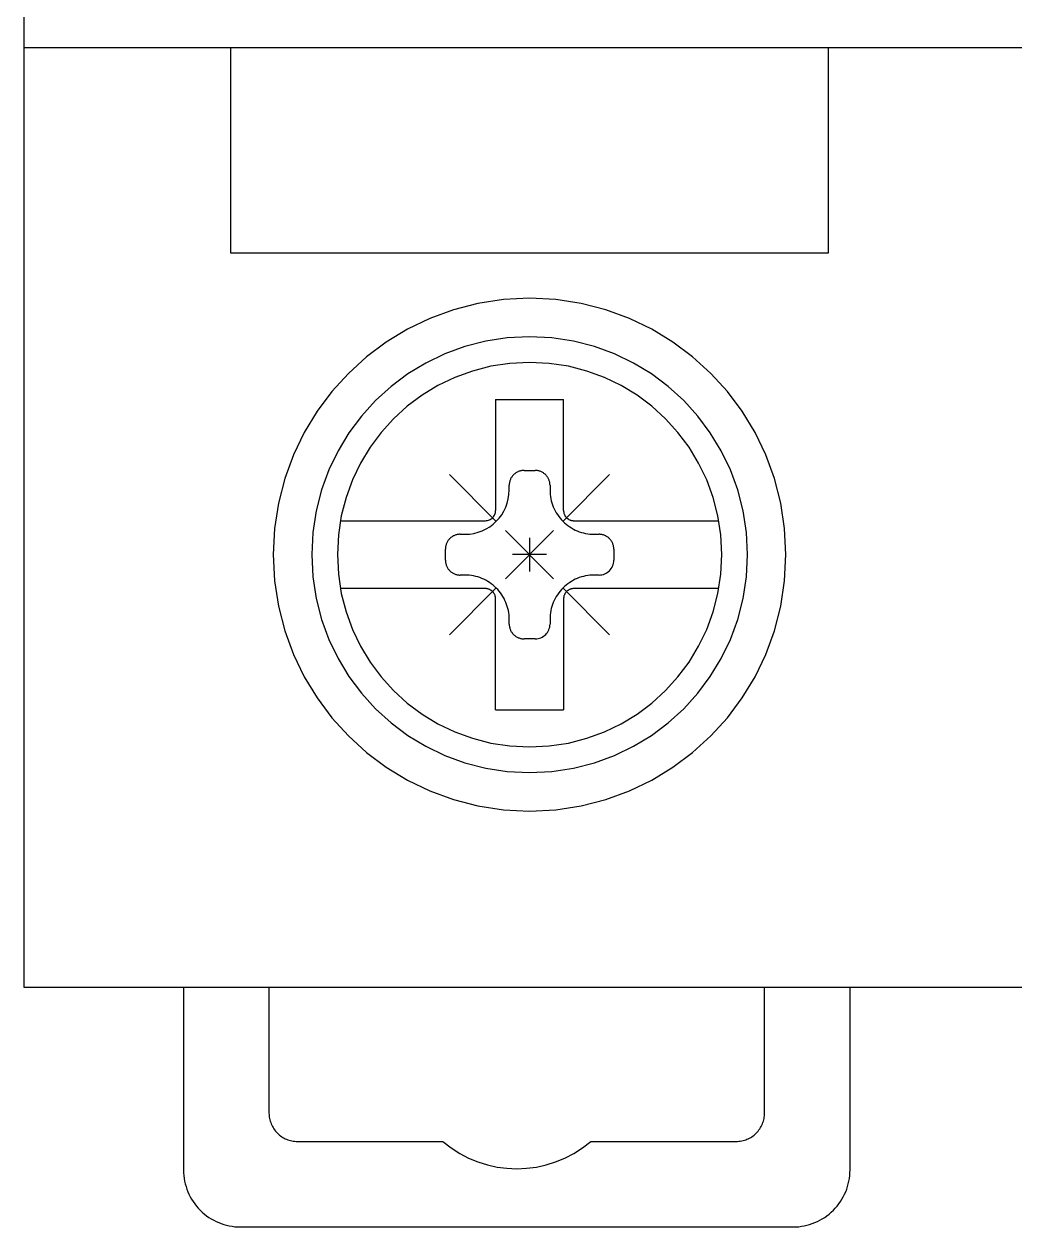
# Model space of a CAD drawing. Header units: millimetres. Extents: x 173893 to 258446, y -176540 to -123824.
# Drawn here: x 197196.01 to 197213.62, y -139324.39 to -139303.02 of the extents above; entities that cross this region are included whole.
import ezdxf

# ---------------------------------------------------------------- set-up
doc = ezdxf.new("R2010")
doc.units = ezdxf.units.MM
doc.header["$LTSCALE"] = 3

msp = doc.modelspace()

# ---------------------------------------------------------------- linework, layer by layer
for p, q in [((197196.009, -139320.141), (197196.009, -139240.659)), ((197196.009, -139303.435), (197213.981, -139303.435)), ((197199.68, -139303.435), (197199.68, -139307.08)), ((197210.311, -139307.08), (197210.311, -139303.435)), ((197199.68, -139307.08), (197210.311, -139307.08)), ((197204.077, -139307.982), (197203.64, -139308.094)), ((197204.529, -139307.913), (197204.077, -139307.982)), ((197204.995, -139307.89), (197204.529, -139307.913)), ((197205.461, -139307.913), (197204.995, -139307.89)), ((197204.995, -139307.89), (197204.995, -139307.89)), ((197205.914, -139307.982), (197205.461, -139307.913)), ((197206.35, -139308.094), (197205.914, -139307.982)), ((197203.64, -139308.094), (197203.222, -139308.248)), ((197206.769, -139308.248), (197206.35, -139308.094)), ((197202.823, -139308.439), (197202.448, -139308.668)), ((197203.222, -139308.248), (197202.823, -139308.439)), ((197207.167, -139308.439), (197206.769, -139308.248)), ((197207.543, -139308.668), (197207.167, -139308.439)), ((197204.215, -139308.652), (197203.844, -139308.747)), ((197204.599, -139308.593), (197204.215, -139308.652)), ((197204.995, -139308.573), (197204.599, -139308.593)), ((197205.391, -139308.593), (197204.995, -139308.573)), ((197204.995, -139308.573), (197204.995, -139308.573)), ((197205.776, -139308.652), (197205.391, -139308.593)), ((197206.147, -139308.747), (197205.776, -139308.652)), ((197202.448, -139308.668), (197202.097, -139308.93)), ((197203.844, -139308.747), (197203.488, -139308.877)), ((197206.503, -139308.877), (197206.147, -139308.747)), ((197207.893, -139308.93), (197207.543, -139308.668)), ((197202.097, -139308.93), (197201.774, -139309.224)), ((197203.149, -139309.04), (197202.83, -139309.234)), ((197203.488, -139308.877), (197203.149, -139309.04)), ((197204.646, -139309.046), (197204.307, -139309.098)), ((197204.995, -139309.029), (197204.646, -139309.046)), ((197205.345, -139309.046), (197204.995, -139309.029)), ((197204.995, -139309.029), (197204.995, -139309.029)), ((197205.684, -139309.098), (197205.345, -139309.046)), ((197206.841, -139309.04), (197206.503, -139308.877)), ((197207.161, -139309.234), (197206.841, -139309.04)), ((197208.217, -139309.224), (197207.893, -139308.93)), ((197201.774, -139309.224), (197201.479, -139309.548)), ((197202.83, -139309.234), (197202.532, -139309.457)), ((197203.665, -139309.297), (197203.366, -139309.441)), ((197203.979, -139309.182), (197203.665, -139309.297)), ((197204.307, -139309.098), (197203.979, -139309.182)), ((197206.011, -139309.182), (197205.684, -139309.098)), ((197206.325, -139309.297), (197206.011, -139309.182)), ((197206.624, -139309.441), (197206.325, -139309.297)), ((197207.459, -139309.457), (197207.161, -139309.234)), ((197208.511, -139309.548), (197208.217, -139309.224)), ((197202.532, -139309.457), (197202.257, -139309.707)), ((197203.366, -139309.441), (197203.085, -139309.612)), ((197206.906, -139309.612), (197206.624, -139309.441)), ((197207.734, -139309.707), (197207.459, -139309.457)), ((197201.479, -139309.548), (197201.217, -139309.898)), ((197202.257, -139309.707), (197202.007, -139309.982)), ((197203.085, -139309.612), (197202.822, -139309.809)), ((197204.392, -139309.688), (197204.392, -139311.66)), ((197204.392, -139309.688), (197205.599, -139309.688)), ((197205.599, -139311.66), (197205.599, -139309.688)), ((197207.169, -139309.809), (197206.906, -139309.612)), ((197207.984, -139309.982), (197207.734, -139309.707)), ((197208.773, -139309.898), (197208.511, -139309.548)), ((197201.217, -139309.898), (197200.989, -139310.274)), ((197202.822, -139309.809), (197202.579, -139310.03)), ((197207.412, -139310.03), (197207.169, -139309.809)), ((197209.002, -139310.274), (197208.773, -139309.898)), ((197202.007, -139309.982), (197201.784, -139310.28)), ((197202.579, -139310.03), (197202.358, -139310.272)), ((197207.632, -139310.272), (197207.412, -139310.03)), ((197208.207, -139310.28), (197207.984, -139309.982)), ((197200.989, -139310.274), (197200.797, -139310.672)), ((197201.784, -139310.28), (197201.59, -139310.6)), ((197202.358, -139310.272), (197202.162, -139310.535)), ((197207.829, -139310.535), (197207.632, -139310.272)), ((197208.401, -139310.6), (197208.207, -139310.28)), ((197209.194, -139310.672), (197209.002, -139310.274)), ((197202.162, -139310.535), (197201.991, -139310.817)), ((197208, -139310.817), (197207.829, -139310.535)), ((197200.797, -139310.672), (197200.644, -139311.091)), ((197201.59, -139310.6), (197201.427, -139310.938)), ((197208.564, -139310.938), (197208.401, -139310.6)), ((197209.347, -139311.091), (197209.194, -139310.672)), ((197201.427, -139310.938), (197201.297, -139311.294)), ((197201.991, -139310.817), (197201.847, -139311.116)), ((197204.74, -139311.001), (197204.73, -139311.009)), ((197204.75, -139310.993), (197204.74, -139311.001)), ((197204.761, -139310.986), (197204.75, -139310.993)), ((197204.772, -139310.98), (197204.761, -139310.986)), ((197204.784, -139310.974), (197204.772, -139310.98)), ((197204.795, -139310.969), (197204.784, -139310.974)), ((197204.807, -139310.964), (197204.795, -139310.969)), ((197204.82, -139310.961), (197204.807, -139310.964)), ((197204.832, -139310.957), (197204.82, -139310.961)), ((197204.844, -139310.954), (197204.832, -139310.957)), ((197204.857, -139310.952), (197204.844, -139310.954)), ((197204.87, -139310.951), (197204.857, -139310.952)), ((197204.883, -139310.95), (197204.87, -139310.951)), ((197204.896, -139310.949), (197204.883, -139310.95)), ((197204.896, -139310.949), (197204.896, -139310.949)), ((197204.896, -139310.949), (197205.095, -139310.949)), ((197205.108, -139310.95), (197205.095, -139310.949)), ((197205.121, -139310.951), (197205.108, -139310.95)), ((197205.134, -139310.952), (197205.121, -139310.951)), ((197205.146, -139310.954), (197205.134, -139310.952)), ((197205.159, -139310.957), (197205.146, -139310.954)), ((197205.171, -139310.961), (197205.159, -139310.957)), ((197205.183, -139310.964), (197205.171, -139310.961)), ((197205.195, -139310.969), (197205.183, -139310.964)), ((197205.207, -139310.974), (197205.195, -139310.969)), ((197205.219, -139310.98), (197205.207, -139310.974)), ((197205.23, -139310.986), (197205.219, -139310.98)), ((197205.241, -139310.993), (197205.23, -139310.986)), ((197205.251, -139311.001), (197205.241, -139310.993)), ((197205.261, -139311.009), (197205.251, -139311.001)), ((197208.144, -139311.116), (197208, -139310.817)), ((197208.694, -139311.294), (197208.564, -139310.938)), ((197200.644, -139311.091), (197200.532, -139311.528)), ((197201.847, -139311.116), (197201.732, -139311.43)), ((197203.573, -139311.023), (197204.392, -139311.842)), ((197204.634, -139311.199), (197204.633, -139311.212)), ((197204.633, -139311.296), (197204.633, -139311.212)), ((197204.635, -139311.186), (197204.634, -139311.199)), ((197204.636, -139311.173), (197204.635, -139311.186)), ((197204.638, -139311.16), (197204.636, -139311.173)), ((197204.641, -139311.148), (197204.638, -139311.16)), ((197204.645, -139311.135), (197204.641, -139311.148)), ((197204.649, -139311.123), (197204.645, -139311.135)), ((197204.653, -139311.111), (197204.649, -139311.123)), ((197204.658, -139311.099), (197204.653, -139311.111)), ((197204.664, -139311.088), (197204.658, -139311.099)), ((197204.67, -139311.077), (197204.664, -139311.088)), ((197204.677, -139311.066), (197204.67, -139311.077)), ((197204.685, -139311.055), (197204.677, -139311.066)), ((197204.693, -139311.045), (197204.685, -139311.055)), ((197204.701, -139311.036), (197204.693, -139311.045)), ((197204.71, -139311.026), (197204.701, -139311.036)), ((197204.72, -139311.017), (197204.71, -139311.026)), ((197204.71, -139311.026), (197204.71, -139311.026)), ((197204.73, -139311.009), (197204.72, -139311.017)), ((197205.271, -139311.017), (197205.261, -139311.009)), ((197205.281, -139311.026), (197205.271, -139311.017)), ((197205.29, -139311.036), (197205.281, -139311.026)), ((197205.281, -139311.026), (197205.281, -139311.026)), ((197205.298, -139311.045), (197205.29, -139311.036)), ((197205.306, -139311.055), (197205.298, -139311.045)), ((197205.313, -139311.066), (197205.306, -139311.055)), ((197205.32, -139311.077), (197205.313, -139311.066)), ((197205.326, -139311.088), (197205.32, -139311.077)), ((197205.332, -139311.099), (197205.326, -139311.088)), ((197205.337, -139311.111), (197205.332, -139311.099)), ((197205.342, -139311.123), (197205.337, -139311.111)), ((197205.346, -139311.135), (197205.342, -139311.123)), ((197205.349, -139311.148), (197205.346, -139311.135)), ((197205.352, -139311.16), (197205.349, -139311.148)), ((197205.354, -139311.173), (197205.352, -139311.16)), ((197205.356, -139311.186), (197205.354, -139311.173)), ((197205.357, -139311.199), (197205.356, -139311.186)), ((197205.358, -139311.212), (197205.357, -139311.199)), ((197205.358, -139311.212), (197205.358, -139311.296)), ((197205.358, -139311.212), (197205.358, -139311.212)), ((197205.599, -139311.842), (197206.418, -139311.023)), ((197208.259, -139311.43), (197208.144, -139311.116)), ((197209.459, -139311.528), (197209.347, -139311.091)), ((197201.297, -139311.294), (197201.201, -139311.665)), ((197201.732, -139311.43), (197201.648, -139311.757)), ((197204.617, -139311.455), (197204.629, -139311.377)), ((197204.629, -139311.377), (197204.633, -139311.296)), ((197205.358, -139311.296), (197205.358, -139311.296)), ((197205.358, -139311.296), (197205.358, -139311.335)), ((197205.358, -139311.335), (197205.361, -139311.374)), ((197205.361, -139311.374), (197205.366, -139311.413)), ((197205.366, -139311.413), (197205.373, -139311.451)), ((197208.343, -139311.757), (197208.259, -139311.43)), ((197208.79, -139311.665), (197208.694, -139311.294)), ((197200.532, -139311.528), (197200.463, -139311.98)), ((197204.538, -139311.672), (197204.571, -139311.603)), ((197204.571, -139311.603), (197204.598, -139311.53)), ((197204.598, -139311.53), (197204.617, -139311.455)), ((197205.373, -139311.451), (197205.381, -139311.488)), ((197205.381, -139311.488), (197205.391, -139311.525)), ((197205.391, -139311.525), (197205.403, -139311.562)), ((197205.403, -139311.562), (197205.417, -139311.598)), ((197205.417, -139311.598), (197205.433, -139311.633)), ((197205.433, -139311.633), (197205.45, -139311.667)), ((197209.528, -139311.98), (197209.459, -139311.528)), ((197201.201, -139311.665), (197201.143, -139312.05)), ((197201.648, -139311.757), (197201.596, -139312.096)), ((197201.632, -139311.842), (197204.21, -139311.842)), ((197204.21, -139311.842), (197204.228, -139311.841)), ((197204.21, -139311.842), (197204.21, -139311.842)), ((197204.228, -139311.841), (197204.246, -139311.839)), ((197204.246, -139311.839), (197204.264, -139311.834)), ((197204.264, -139311.834), (197204.281, -139311.828)), ((197204.281, -139311.828), (197204.296, -139311.82)), ((197204.296, -139311.82), (197204.312, -139311.811)), ((197204.312, -139311.811), (197204.326, -139311.801)), ((197204.326, -139311.801), (197204.339, -139311.789)), ((197204.339, -139311.789), (197204.35, -139311.776)), ((197204.347, -139311.904), (197204.403, -139311.853)), ((197204.35, -139311.776), (197204.361, -139311.762)), ((197204.361, -139311.762), (197204.37, -139311.747)), ((197204.37, -139311.747), (197204.378, -139311.731)), ((197204.378, -139311.731), (197204.384, -139311.714)), ((197204.384, -139311.714), (197204.388, -139311.697)), ((197204.388, -139311.697), (197204.391, -139311.679)), ((197204.391, -139311.679), (197204.392, -139311.66)), ((197204.403, -139311.853), (197204.454, -139311.797)), ((197204.454, -139311.797), (197204.499, -139311.737)), ((197204.499, -139311.737), (197204.538, -139311.672)), ((197205.45, -139311.667), (197205.469, -139311.7)), ((197205.469, -139311.7), (197205.49, -139311.733)), ((197205.49, -139311.733), (197205.512, -139311.765)), ((197205.512, -139311.765), (197205.536, -139311.795)), ((197205.536, -139311.795), (197205.561, -139311.825)), ((197205.561, -139311.825), (197205.588, -139311.853)), ((197205.588, -139311.853), (197205.588, -139311.853)), ((197205.588, -139311.853), (197205.616, -139311.88)), ((197205.599, -139311.66), (197205.599, -139311.66)), ((197205.599, -139311.66), (197205.599, -139311.669)), ((197205.599, -139311.669), (197205.6, -139311.678)), ((197205.6, -139311.678), (197205.601, -139311.687)), ((197205.601, -139311.687), (197205.602, -139311.696)), ((197205.602, -139311.696), (197205.604, -139311.704)), ((197205.604, -139311.704), (197205.606, -139311.713)), ((197205.606, -139311.713), (197205.609, -139311.721)), ((197205.609, -139311.721), (197205.613, -139311.73)), ((197205.613, -139311.73), (197205.616, -139311.738)), ((197205.616, -139311.738), (197205.62, -139311.746)), ((197205.62, -139311.746), (197205.624, -139311.753)), ((197205.624, -139311.753), (197205.629, -139311.761)), ((197205.629, -139311.761), (197205.634, -139311.768)), ((197205.634, -139311.768), (197205.64, -139311.775)), ((197205.64, -139311.775), (197205.646, -139311.782)), ((197205.646, -139311.782), (197205.652, -139311.789)), ((197205.652, -139311.789), (197205.652, -139311.789)), ((197205.652, -139311.789), (197205.659, -139311.795)), ((197205.659, -139311.795), (197205.665, -139311.801)), ((197205.665, -139311.801), (197205.672, -139311.806)), ((197205.672, -139311.806), (197205.68, -139311.812)), ((197205.68, -139311.812), (197205.687, -139311.816)), ((197205.687, -139311.816), (197205.695, -139311.821)), ((197205.695, -139311.821), (197205.703, -139311.825)), ((197205.703, -139311.825), (197205.711, -139311.828)), ((197205.711, -139311.828), (197205.719, -139311.832)), ((197205.719, -139311.832), (197205.728, -139311.834)), ((197205.728, -139311.834), (197205.736, -139311.837)), ((197205.736, -139311.837), (197205.745, -139311.839)), ((197205.745, -139311.839), (197205.754, -139311.84)), ((197205.754, -139311.84), (197205.763, -139311.841)), ((197205.763, -139311.841), (197205.772, -139311.842)), ((197205.772, -139311.842), (197205.781, -139311.842)), ((197205.781, -139311.842), (197208.359, -139311.842)), ((197208.395, -139312.096), (197208.343, -139311.757)), ((197208.848, -139312.05), (197208.79, -139311.665)), ((197200.463, -139311.98), (197200.439, -139312.446)), ((197201.143, -139312.05), (197201.123, -139312.446)), ((197203.926, -139312.08), (197204.005, -139312.068)), ((197204.005, -139312.068), (197204.08, -139312.048)), ((197204.08, -139312.048), (197204.153, -139312.022)), ((197204.153, -139312.022), (197204.221, -139311.989)), ((197204.221, -139311.989), (197204.286, -139311.949)), ((197204.286, -139311.949), (197204.347, -139311.904)), ((197204.569, -139312.873), (197205.422, -139312.019)), ((197204.569, -139312.019), (197205.422, -139312.873)), ((197205.616, -139311.88), (197205.646, -139311.905)), ((197205.646, -139311.905), (197205.676, -139311.929)), ((197205.676, -139311.929), (197205.708, -139311.951)), ((197205.708, -139311.951), (197205.74, -139311.972)), ((197205.74, -139311.972), (197205.774, -139311.991)), ((197205.774, -139311.991), (197205.808, -139312.008)), ((197205.808, -139312.008), (197205.843, -139312.024)), ((197205.843, -139312.024), (197205.879, -139312.038)), ((197205.879, -139312.038), (197205.916, -139312.05)), ((197205.916, -139312.05), (197205.953, -139312.06)), ((197205.953, -139312.06), (197205.99, -139312.068)), ((197205.99, -139312.068), (197206.028, -139312.075)), ((197206.028, -139312.075), (197206.067, -139312.08)), ((197208.868, -139312.446), (197208.848, -139312.05)), ((197209.552, -139312.446), (197209.528, -139311.98)), ((197201.596, -139312.096), (197201.578, -139312.446)), ((197203.507, -139312.282), (197203.504, -139312.295)), ((197203.51, -139312.27), (197203.507, -139312.282)), ((197203.514, -139312.258), (197203.51, -139312.27)), ((197203.519, -139312.246), (197203.514, -139312.258)), ((197203.524, -139312.234), (197203.519, -139312.246)), ((197203.53, -139312.222), (197203.524, -139312.234)), ((197203.536, -139312.211), (197203.53, -139312.222)), ((197203.543, -139312.2), (197203.536, -139312.211)), ((197203.55, -139312.19), (197203.543, -139312.2)), ((197203.558, -139312.18), (197203.55, -139312.19)), ((197203.567, -139312.17), (197203.558, -139312.18)), ((197203.576, -139312.161), (197203.567, -139312.17)), ((197203.585, -139312.152), (197203.576, -139312.161)), ((197203.576, -139312.161), (197203.576, -139312.161)), ((197203.595, -139312.143), (197203.585, -139312.152)), ((197203.605, -139312.135), (197203.595, -139312.143)), ((197203.616, -139312.128), (197203.605, -139312.135)), ((197203.626, -139312.121), (197203.616, -139312.128)), ((197203.638, -139312.114), (197203.626, -139312.121)), ((197203.649, -139312.109), (197203.638, -139312.114)), ((197203.661, -139312.104), (197203.649, -139312.109)), ((197203.673, -139312.099), (197203.661, -139312.104)), ((197203.685, -139312.095), (197203.673, -139312.099)), ((197203.697, -139312.091), (197203.685, -139312.095)), ((197203.71, -139312.089), (197203.697, -139312.091)), ((197203.722, -139312.086), (197203.71, -139312.089)), ((197203.735, -139312.085), (197203.722, -139312.086)), ((197203.748, -139312.084), (197203.735, -139312.085)), ((197203.761, -139312.084), (197203.748, -139312.084)), ((197203.761, -139312.084), (197203.846, -139312.084)), ((197203.761, -139312.084), (197203.761, -139312.084)), ((197203.846, -139312.084), (197203.926, -139312.08)), ((197203.846, -139312.084), (197203.846, -139312.084)), ((197204.996, -139312.144), (197204.995, -139312.748)), ((197206.067, -139312.08), (197206.106, -139312.083)), ((197206.106, -139312.083), (197206.145, -139312.084)), ((197206.145, -139312.084), (197206.23, -139312.084)), ((197206.242, -139312.084), (197206.23, -139312.084)), ((197206.255, -139312.085), (197206.242, -139312.084)), ((197206.268, -139312.086), (197206.255, -139312.085)), ((197206.281, -139312.089), (197206.268, -139312.086)), ((197206.293, -139312.091), (197206.281, -139312.089)), ((197206.306, -139312.095), (197206.293, -139312.091)), ((197206.318, -139312.099), (197206.306, -139312.095)), ((197206.33, -139312.104), (197206.318, -139312.099)), ((197206.342, -139312.109), (197206.33, -139312.104)), ((197206.353, -139312.114), (197206.342, -139312.109)), ((197206.364, -139312.121), (197206.353, -139312.114)), ((197206.375, -139312.128), (197206.364, -139312.121)), ((197206.386, -139312.135), (197206.375, -139312.128)), ((197206.396, -139312.143), (197206.386, -139312.135)), ((197206.406, -139312.152), (197206.396, -139312.143)), ((197206.415, -139312.161), (197206.406, -139312.152)), ((197206.424, -139312.17), (197206.415, -139312.161)), ((197206.415, -139312.161), (197206.415, -139312.161)), ((197206.432, -139312.18), (197206.424, -139312.17)), ((197206.44, -139312.19), (197206.432, -139312.18)), ((197206.448, -139312.2), (197206.44, -139312.19)), ((197206.455, -139312.211), (197206.448, -139312.2)), ((197206.461, -139312.222), (197206.455, -139312.211)), ((197206.467, -139312.234), (197206.461, -139312.222)), ((197206.472, -139312.246), (197206.467, -139312.234)), ((197206.477, -139312.258), (197206.472, -139312.246)), ((197206.481, -139312.27), (197206.477, -139312.258)), ((197206.484, -139312.282), (197206.481, -139312.27)), ((197206.487, -139312.295), (197206.484, -139312.282)), ((197208.413, -139312.446), (197208.395, -139312.096)), ((197200.439, -139312.446), (197200.439, -139312.446)), ((197200.439, -139312.446), (197200.463, -139312.912)), ((197201.123, -139312.446), (197201.123, -139312.446)), ((197201.123, -139312.446), (197201.143, -139312.842)), ((197201.578, -139312.446), (197201.578, -139312.446)), ((197201.578, -139312.446), (197201.596, -139312.795)), ((197203.5, -139312.32), (197203.499, -139312.333)), ((197203.499, -139312.333), (197203.499, -139312.346)), ((197203.499, -139312.546), (197203.499, -139312.346)), ((197203.502, -139312.307), (197203.5, -139312.32)), ((197203.504, -139312.295), (197203.502, -139312.307)), ((197205.297, -139312.446), (197204.694, -139312.446)), ((197206.489, -139312.307), (197206.487, -139312.295)), ((197206.491, -139312.32), (197206.489, -139312.307)), ((197206.492, -139312.333), (197206.491, -139312.32)), ((197206.492, -139312.346), (197206.492, -139312.333)), ((197206.492, -139312.346), (197206.492, -139312.346)), ((197206.492, -139312.346), (197206.492, -139312.546)), ((197208.395, -139312.795), (197208.413, -139312.446)), ((197208.413, -139312.446), (197208.413, -139312.446)), ((197208.848, -139312.842), (197208.868, -139312.446)), ((197208.868, -139312.446), (197208.868, -139312.446)), ((197209.528, -139312.912), (197209.552, -139312.446)), ((197209.552, -139312.446), (197209.552, -139312.446)), ((197203.499, -139312.546), (197203.499, -139312.546)), ((197203.499, -139312.546), (197203.499, -139312.559)), ((197203.499, -139312.559), (197203.5, -139312.572)), ((197203.5, -139312.572), (197203.502, -139312.584)), ((197203.502, -139312.584), (197203.504, -139312.597)), ((197203.504, -139312.597), (197203.507, -139312.609)), ((197203.507, -139312.609), (197203.51, -139312.622)), ((197203.51, -139312.622), (197203.514, -139312.634)), ((197203.514, -139312.634), (197203.519, -139312.646)), ((197203.519, -139312.646), (197203.524, -139312.658)), ((197203.524, -139312.658), (197203.53, -139312.669)), ((197203.53, -139312.669), (197203.536, -139312.68)), ((197203.536, -139312.68), (197203.543, -139312.691)), ((197203.543, -139312.691), (197203.55, -139312.702)), ((197203.55, -139312.702), (197203.558, -139312.712)), ((197203.558, -139312.712), (197203.567, -139312.722)), ((197206.415, -139312.731), (197206.432, -139312.712)), ((197206.432, -139312.712), (197206.447, -139312.692)), ((197206.447, -139312.692), (197206.46, -139312.671)), ((197206.46, -139312.671), (197206.471, -139312.648)), ((197206.471, -139312.648), (197206.48, -139312.624)), ((197206.48, -139312.624), (197206.487, -139312.598)), ((197206.487, -139312.598), (197206.491, -139312.572)), ((197206.491, -139312.572), (197206.492, -139312.546)), ((197200.463, -139312.912), (197200.532, -139313.364)), ((197201.143, -139312.842), (197201.201, -139313.226)), ((197201.596, -139312.795), (197201.648, -139313.135)), ((197203.567, -139312.722), (197203.576, -139312.731)), ((197203.576, -139312.731), (197203.576, -139312.731)), ((197203.576, -139312.731), (197203.585, -139312.74)), ((197203.585, -139312.74), (197203.595, -139312.749)), ((197203.595, -139312.749), (197203.605, -139312.756)), ((197203.605, -139312.756), (197203.616, -139312.764)), ((197203.616, -139312.764), (197203.626, -139312.771)), ((197203.626, -139312.771), (197203.638, -139312.777)), ((197203.638, -139312.777), (197203.649, -139312.783)), ((197203.649, -139312.783), (197203.661, -139312.788)), ((197203.661, -139312.788), (197203.673, -139312.793)), ((197203.673, -139312.793), (197203.685, -139312.797)), ((197203.685, -139312.797), (197203.697, -139312.8)), ((197203.697, -139312.8), (197203.71, -139312.803)), ((197203.71, -139312.803), (197203.722, -139312.805)), ((197203.722, -139312.805), (197203.735, -139312.807)), ((197203.735, -139312.807), (197203.748, -139312.808)), ((197203.748, -139312.808), (197203.761, -139312.808)), ((197203.846, -139312.808), (197203.761, -139312.808)), ((197203.885, -139312.809), (197203.846, -139312.808)), ((197203.924, -139312.812), (197203.885, -139312.809)), ((197203.962, -139312.817), (197203.924, -139312.812)), ((197204, -139312.823), (197203.962, -139312.817)), ((197204.038, -139312.832), (197204, -139312.823)), ((197204.075, -139312.842), (197204.038, -139312.832)), ((197204.111, -139312.854), (197204.075, -139312.842)), ((197204.147, -139312.868), (197204.111, -139312.854)), ((197204.182, -139312.883), (197204.147, -139312.868)), ((197204.217, -139312.901), (197204.182, -139312.883)), ((197204.25, -139312.92), (197204.217, -139312.901)), ((197204.283, -139312.94), (197204.25, -139312.92)), ((197205.74, -139312.92), (197205.708, -139312.94)), ((197205.774, -139312.901), (197205.74, -139312.92)), ((197205.808, -139312.883), (197205.774, -139312.901)), ((197205.843, -139312.868), (197205.808, -139312.883)), ((197205.879, -139312.854), (197205.843, -139312.868)), ((197205.916, -139312.842), (197205.879, -139312.854)), ((197205.953, -139312.832), (197205.916, -139312.842)), ((197205.99, -139312.823), (197205.953, -139312.832)), ((197206.028, -139312.817), (197205.99, -139312.823)), ((197206.067, -139312.812), (197206.028, -139312.817)), ((197206.106, -139312.809), (197206.067, -139312.812)), ((197206.145, -139312.808), (197206.106, -139312.809)), ((197206.23, -139312.808), (197206.145, -139312.808)), ((197206.145, -139312.808), (197206.145, -139312.808)), ((197206.23, -139312.808), (197206.256, -139312.807)), ((197206.23, -139312.808), (197206.23, -139312.808)), ((197206.256, -139312.807), (197206.282, -139312.803)), ((197206.282, -139312.803), (197206.307, -139312.796)), ((197206.307, -139312.796), (197206.332, -139312.787)), ((197206.332, -139312.787), (197206.354, -139312.776)), ((197206.354, -139312.776), (197206.376, -139312.763)), ((197206.376, -139312.763), (197206.396, -139312.748)), ((197206.396, -139312.748), (197206.415, -139312.731)), ((197208.343, -139313.135), (197208.395, -139312.795)), ((197208.79, -139313.226), (197208.848, -139312.842)), ((197209.459, -139313.364), (197209.528, -139312.912)), ((197204.21, -139313.05), (197201.632, -139313.05)), ((197201.648, -139313.135), (197201.732, -139313.462)), ((197203.573, -139313.869), (197204.392, -139313.05)), ((197204.219, -139313.05), (197204.21, -139313.05)), ((197204.228, -139313.05), (197204.219, -139313.05)), ((197204.236, -139313.051), (197204.228, -139313.05)), ((197204.245, -139313.053), (197204.236, -139313.051)), ((197204.254, -139313.055), (197204.245, -139313.053)), ((197204.263, -139313.057), (197204.254, -139313.055)), ((197204.271, -139313.06), (197204.263, -139313.057)), ((197204.28, -139313.063), (197204.271, -139313.06)), ((197204.287, -139313.067), (197204.28, -139313.063)), ((197204.314, -139312.962), (197204.283, -139312.94)), ((197204.295, -139313.071), (197204.287, -139313.067)), ((197204.303, -139313.075), (197204.295, -139313.071)), ((197204.311, -139313.08), (197204.303, -139313.075)), ((197204.318, -139313.085), (197204.311, -139313.08)), ((197204.345, -139312.986), (197204.314, -139312.962)), ((197204.325, -139313.091), (197204.318, -139313.085)), ((197204.332, -139313.097), (197204.325, -139313.091)), ((197204.339, -139313.103), (197204.332, -139313.097)), ((197204.345, -139313.109), (197204.339, -139313.103)), ((197204.339, -139313.103), (197204.339, -139313.103)), ((197204.374, -139313.012), (197204.345, -139312.986)), ((197204.351, -139313.116), (197204.345, -139313.109)), ((197204.356, -139313.123), (197204.351, -139313.116)), ((197204.361, -139313.131), (197204.356, -139313.123)), ((197204.366, -139313.138), (197204.361, -139313.131)), ((197204.371, -139313.146), (197204.366, -139313.138)), ((197204.403, -139313.039), (197204.374, -139313.012)), ((197204.43, -139313.067), (197204.403, -139313.039)), ((197204.403, -139313.039), (197204.403, -139313.039)), ((197204.455, -139313.096), (197204.43, -139313.067)), ((197204.479, -139313.127), (197204.455, -139313.096)), ((197204.501, -139313.159), (197204.479, -139313.127)), ((197205.512, -139313.127), (197205.49, -139313.159)), ((197205.536, -139313.096), (197205.512, -139313.127)), ((197205.561, -139313.067), (197205.536, -139313.096)), ((197205.588, -139313.039), (197205.561, -139313.067)), ((197205.616, -139313.012), (197205.588, -139313.039)), ((197205.588, -139313.039), (197205.588, -139313.039)), ((197205.599, -139313.05), (197206.418, -139313.869)), ((197205.646, -139312.986), (197205.616, -139313.012)), ((197205.624, -139313.138), (197205.62, -139313.146)), ((197205.629, -139313.131), (197205.624, -139313.138)), ((197205.634, -139313.123), (197205.629, -139313.131)), ((197205.64, -139313.116), (197205.634, -139313.123)), ((197205.646, -139313.109), (197205.64, -139313.116)), ((197205.676, -139312.962), (197205.646, -139312.986)), ((197205.652, -139313.103), (197205.646, -139313.109)), ((197205.659, -139313.097), (197205.652, -139313.103)), ((197205.652, -139313.103), (197205.652, -139313.103)), ((197205.665, -139313.091), (197205.659, -139313.097)), ((197205.672, -139313.085), (197205.665, -139313.091)), ((197205.68, -139313.08), (197205.672, -139313.085)), ((197205.708, -139312.94), (197205.676, -139312.962)), ((197205.687, -139313.075), (197205.68, -139313.08)), ((197205.695, -139313.071), (197205.687, -139313.075)), ((197205.703, -139313.067), (197205.695, -139313.071)), ((197205.711, -139313.063), (197205.703, -139313.067)), ((197205.719, -139313.06), (197205.711, -139313.063)), ((197205.728, -139313.057), (197205.719, -139313.06)), ((197205.736, -139313.055), (197205.728, -139313.057)), ((197205.745, -139313.053), (197205.736, -139313.055)), ((197205.754, -139313.051), (197205.745, -139313.053)), ((197205.763, -139313.05), (197205.754, -139313.051)), ((197205.772, -139313.05), (197205.763, -139313.05)), ((197205.781, -139313.05), (197205.772, -139313.05)), ((197205.781, -139313.05), (197205.781, -139313.05)), ((197208.359, -139313.05), (197205.781, -139313.05)), ((197208.259, -139313.462), (197208.343, -139313.135)), ((197201.201, -139313.226), (197201.297, -139313.597)), ((197204.375, -139313.154), (197204.371, -139313.146)), ((197204.378, -139313.162), (197204.375, -139313.154)), ((197204.381, -139313.17), (197204.378, -139313.162)), ((197204.384, -139313.179), (197204.381, -139313.17)), ((197204.386, -139313.187), (197204.384, -139313.179)), ((197204.389, -139313.196), (197204.386, -139313.187)), ((197204.39, -139313.205), (197204.389, -139313.196)), ((197204.391, -139313.214), (197204.39, -139313.205)), ((197204.392, -139313.223), (197204.391, -139313.214)), ((197204.392, -139313.232), (197204.392, -139313.223)), ((197204.392, -139313.232), (197204.392, -139313.232)), ((197204.392, -139315.204), (197204.392, -139313.232)), ((197204.522, -139313.191), (197204.501, -139313.159)), ((197204.541, -139313.225), (197204.522, -139313.191)), ((197204.558, -139313.259), (197204.541, -139313.225)), ((197204.573, -139313.294), (197204.558, -139313.259)), ((197204.587, -139313.33), (197204.573, -139313.294)), ((197204.599, -139313.366), (197204.587, -139313.33)), ((197205.403, -139313.33), (197205.391, -139313.366)), ((197205.417, -139313.294), (197205.403, -139313.33)), ((197205.433, -139313.259), (197205.417, -139313.294)), ((197205.45, -139313.225), (197205.433, -139313.259)), ((197205.469, -139313.191), (197205.45, -139313.225)), ((197205.49, -139313.159), (197205.469, -139313.191)), ((197205.6, -139313.214), (197205.599, -139313.223)), ((197205.599, -139313.223), (197205.599, -139313.232)), ((197205.599, -139313.232), (197205.599, -139315.204)), ((197205.601, -139313.205), (197205.6, -139313.214)), ((197205.602, -139313.196), (197205.601, -139313.205)), ((197205.604, -139313.187), (197205.602, -139313.196)), ((197205.606, -139313.179), (197205.604, -139313.187)), ((197205.609, -139313.17), (197205.606, -139313.179)), ((197205.613, -139313.162), (197205.609, -139313.17)), ((197205.616, -139313.154), (197205.613, -139313.162)), ((197205.62, -139313.146), (197205.616, -139313.154)), ((197208.694, -139313.597), (197208.79, -139313.226)), ((197200.532, -139313.364), (197200.644, -139313.801)), ((197201.732, -139313.462), (197201.847, -139313.776)), ((197204.609, -139313.403), (197204.599, -139313.366)), ((197204.618, -139313.441), (197204.609, -139313.403)), ((197204.625, -139313.479), (197204.618, -139313.441)), ((197204.63, -139313.517), (197204.625, -139313.479)), ((197204.632, -139313.556), (197204.63, -139313.517)), ((197204.633, -139313.595), (197204.632, -139313.556)), ((197205.361, -139313.517), (197205.358, -139313.556)), ((197205.358, -139313.556), (197205.358, -139313.595)), ((197205.366, -139313.479), (197205.361, -139313.517)), ((197205.373, -139313.441), (197205.366, -139313.479)), ((197205.381, -139313.403), (197205.373, -139313.441)), ((197205.391, -139313.366), (197205.381, -139313.403)), ((197208.144, -139313.776), (197208.259, -139313.462)), ((197209.347, -139313.801), (197209.459, -139313.364)), ((197201.297, -139313.597), (197201.427, -139313.953)), ((197201.847, -139313.776), (197201.991, -139314.075)), ((197204.633, -139313.68), (197204.633, -139313.595)), ((197204.633, -139313.595), (197204.633, -139313.595)), ((197204.633, -139313.68), (197204.633, -139313.68)), ((197204.633, -139313.68), (197204.634, -139313.693)), ((197204.634, -139313.693), (197204.635, -139313.706)), ((197204.635, -139313.706), (197204.636, -139313.719)), ((197204.636, -139313.719), (197204.638, -139313.731)), ((197204.638, -139313.731), (197204.641, -139313.744)), ((197204.641, -139313.744), (197204.645, -139313.756)), ((197204.645, -139313.756), (197204.649, -139313.768)), ((197204.649, -139313.768), (197204.653, -139313.78)), ((197204.653, -139313.78), (197204.658, -139313.792)), ((197205.326, -139313.805), (197205.337, -139313.782)), ((197205.337, -139313.782), (197205.346, -139313.758)), ((197205.346, -139313.758), (197205.352, -139313.733)), ((197205.352, -139313.733), (197205.356, -139313.707)), ((197205.356, -139313.707), (197205.358, -139313.68)), ((197205.358, -139313.595), (197205.358, -139313.68)), ((197208, -139314.075), (197208.144, -139313.776)), ((197208.564, -139313.953), (197208.694, -139313.597)), ((197200.644, -139313.801), (197200.797, -139314.219)), ((197201.427, -139313.953), (197201.59, -139314.292)), ((197204.658, -139313.792), (197204.664, -139313.803)), ((197204.664, -139313.803), (197204.67, -139313.815)), ((197204.67, -139313.815), (197204.677, -139313.826)), ((197204.677, -139313.826), (197204.685, -139313.836)), ((197204.685, -139313.836), (197204.693, -139313.846)), ((197204.693, -139313.846), (197204.701, -139313.856)), ((197204.701, -139313.856), (197204.71, -139313.866)), ((197204.71, -139313.866), (197204.71, -139313.866)), ((197204.71, -139313.866), (197204.72, -139313.874)), ((197204.72, -139313.874), (197204.73, -139313.883)), ((197204.73, -139313.883), (197204.74, -139313.891)), ((197204.74, -139313.891), (197204.75, -139313.898)), ((197204.75, -139313.898), (197204.761, -139313.905)), ((197204.761, -139313.905), (197204.772, -139313.911)), ((197204.772, -139313.911), (197204.784, -139313.917)), ((197204.784, -139313.917), (197204.795, -139313.922)), ((197204.795, -139313.922), (197204.807, -139313.927)), ((197204.807, -139313.927), (197204.82, -139313.931)), ((197204.82, -139313.931), (197204.832, -139313.934)), ((197204.832, -139313.934), (197204.844, -139313.937)), ((197204.844, -139313.937), (197204.857, -139313.939)), ((197204.857, -139313.939), (197204.87, -139313.941)), ((197204.87, -139313.941), (197204.883, -139313.942)), ((197204.883, -139313.942), (197204.896, -139313.942)), ((197205.095, -139313.942), (197204.896, -139313.942)), ((197205.095, -139313.942), (197205.122, -139313.941)), ((197205.095, -139313.942), (197205.095, -139313.942)), ((197205.122, -139313.941), (197205.148, -139313.937)), ((197205.148, -139313.937), (197205.173, -139313.93)), ((197205.173, -139313.93), (197205.197, -139313.922)), ((197205.197, -139313.922), (197205.22, -139313.911)), ((197205.22, -139313.911), (197205.242, -139313.897)), ((197205.242, -139313.897), (197205.262, -139313.882)), ((197205.262, -139313.882), (197205.281, -139313.866)), ((197205.281, -139313.866), (197205.297, -139313.847)), ((197205.297, -139313.847), (197205.313, -139313.827)), ((197205.313, -139313.827), (197205.326, -139313.805)), ((197208.401, -139314.292), (197208.564, -139313.953)), ((197209.194, -139314.219), (197209.347, -139313.801)), ((197201.991, -139314.075), (197202.162, -139314.356)), ((197207.829, -139314.356), (197208, -139314.075)), ((197200.797, -139314.219), (197200.989, -139314.617)), ((197201.59, -139314.292), (197201.784, -139314.611)), ((197202.162, -139314.356), (197202.358, -139314.62)), ((197207.632, -139314.62), (197207.829, -139314.356)), ((197208.207, -139314.611), (197208.401, -139314.292)), ((197209.002, -139314.618), (197209.194, -139314.219)), ((197200.989, -139314.617), (197201.217, -139314.993)), ((197201.784, -139314.611), (197202.007, -139314.909)), ((197202.358, -139314.62), (197202.579, -139314.862)), ((197207.412, -139314.862), (197207.632, -139314.62)), ((197207.984, -139314.909), (197208.207, -139314.611)), ((197208.773, -139314.993), (197209.002, -139314.618)), ((197201.217, -139314.993), (197201.479, -139315.344)), ((197202.007, -139314.909), (197202.257, -139315.184)), ((197202.579, -139314.862), (197202.822, -139315.083)), ((197207.169, -139315.083), (197207.412, -139314.862)), ((197207.734, -139315.184), (197207.984, -139314.909)), ((197208.511, -139315.344), (197208.773, -139314.993)), ((197202.257, -139315.184), (197202.532, -139315.434)), ((197202.822, -139315.083), (197203.085, -139315.279)), ((197203.085, -139315.279), (197203.366, -139315.451)), ((197204.392, -139315.204), (197205.599, -139315.204)), ((197206.624, -139315.451), (197206.906, -139315.279)), ((197206.906, -139315.279), (197207.169, -139315.083)), ((197207.459, -139315.434), (197207.734, -139315.184)), ((197201.479, -139315.344), (197201.774, -139315.668)), ((197202.532, -139315.434), (197202.83, -139315.657)), ((197203.366, -139315.451), (197203.665, -139315.595)), ((197206.325, -139315.595), (197206.624, -139315.451)), ((197207.161, -139315.657), (197207.459, -139315.434)), ((197208.217, -139315.668), (197208.511, -139315.344)), ((197201.774, -139315.668), (197202.097, -139315.961)), ((197202.83, -139315.657), (197203.149, -139315.851)), ((197203.665, -139315.595), (197203.979, -139315.709)), ((197203.979, -139315.709), (197204.307, -139315.794)), ((197205.684, -139315.794), (197206.011, -139315.709)), ((197206.011, -139315.709), (197206.325, -139315.595)), ((197206.841, -139315.851), (197207.161, -139315.657)), ((197207.893, -139315.962), (197208.217, -139315.668)), ((197203.149, -139315.851), (197203.488, -139316.014)), ((197204.307, -139315.794), (197204.646, -139315.845)), ((197204.646, -139315.845), (197204.995, -139315.863)), ((197204.995, -139315.863), (197205.345, -139315.845)), ((197204.995, -139315.863), (197204.995, -139315.863)), ((197205.345, -139315.845), (197205.684, -139315.794)), ((197206.503, -139316.014), (197206.841, -139315.851)), ((197202.097, -139315.961), (197202.448, -139316.224)), ((197203.488, -139316.014), (197203.844, -139316.145)), ((197206.147, -139316.145), (197206.503, -139316.014)), ((197207.543, -139316.224), (197207.893, -139315.962)), ((197202.448, -139316.224), (197202.823, -139316.452)), ((197203.844, -139316.145), (197204.215, -139316.24)), ((197204.215, -139316.24), (197204.599, -139316.299)), ((197204.599, -139316.299), (197204.995, -139316.319)), ((197204.995, -139316.319), (197205.391, -139316.299)), ((197204.995, -139316.319), (197204.995, -139316.319)), ((197205.391, -139316.299), (197205.776, -139316.24)), ((197205.776, -139316.24), (197206.147, -139316.145)), ((197207.167, -139316.452), (197207.543, -139316.224)), ((197202.823, -139316.452), (197203.222, -139316.644)), ((197206.769, -139316.644), (197207.167, -139316.452)), ((197203.222, -139316.644), (197203.64, -139316.797)), ((197206.35, -139316.797), (197206.769, -139316.644)), ((197203.64, -139316.797), (197204.077, -139316.91)), ((197204.077, -139316.91), (197204.529, -139316.979)), ((197204.529, -139316.979), (197204.995, -139317.002)), ((197204.995, -139317.002), (197205.461, -139316.979)), ((197205.461, -139316.979), (197205.914, -139316.91)), ((197205.914, -139316.91), (197206.35, -139316.797)), ((197204.995, -139317.002), (197204.995, -139317.002)), ((197213.981, -139320.141), (197196.009, -139320.141)), ((197198.845, -139320.141), (197198.845, -139323.381)), ((197200.363, -139320.141), (197200.363, -139322.369)), ((197209.172, -139322.369), (197209.172, -139320.141)), ((197210.691, -139323.381), (197210.691, -139320.141)), ((197200.363, -139322.369), (197200.363, -139322.369)), ((197200.363, -139322.369), (197200.364, -139322.393)), ((197200.364, -139322.393), (197200.366, -139322.418)), ((197200.366, -139322.418), (197200.369, -139322.443)), ((197200.369, -139322.443), (197200.373, -139322.468)), ((197200.373, -139322.468), (197200.378, -139322.492)), ((197200.378, -139322.492), (197200.385, -139322.516)), ((197200.385, -139322.516), (197200.393, -139322.539)), ((197200.393, -139322.539), (197200.402, -139322.562)), ((197209.133, -139322.562), (197209.142, -139322.539)), ((197209.142, -139322.539), (197209.15, -139322.516)), ((197209.15, -139322.516), (197209.157, -139322.492)), ((197209.157, -139322.492), (197209.162, -139322.468)), ((197209.162, -139322.468), (197209.166, -139322.443)), ((197209.166, -139322.443), (197209.169, -139322.418)), ((197209.169, -139322.418), (197209.171, -139322.393)), ((197209.171, -139322.393), (197209.172, -139322.369)), ((197200.402, -139322.562), (197200.412, -139322.585)), ((197200.412, -139322.585), (197200.423, -139322.607)), ((197200.423, -139322.607), (197200.435, -139322.628)), ((197200.435, -139322.628), (197200.448, -139322.649)), ((197200.448, -139322.649), (197200.462, -139322.669)), ((197200.462, -139322.669), (197200.478, -139322.689)), ((197200.478, -139322.689), (197200.494, -139322.708)), ((197200.494, -139322.708), (197200.512, -139322.726)), ((197200.512, -139322.726), (197200.512, -139322.726)), ((197200.512, -139322.726), (197200.53, -139322.744)), ((197200.53, -139322.744), (197200.549, -139322.76)), ((197200.549, -139322.76), (197200.568, -139322.775)), ((197208.967, -139322.775), (197208.986, -139322.76)), ((197208.986, -139322.76), (197209.005, -139322.744)), ((197209.005, -139322.744), (197209.024, -139322.726)), ((197209.024, -139322.726), (197209.041, -139322.708)), ((197209.024, -139322.726), (197209.024, -139322.726)), ((197209.041, -139322.708), (197209.057, -139322.689)), ((197209.057, -139322.689), (197209.072, -139322.669)), ((197209.072, -139322.669), (197209.087, -139322.649)), ((197209.087, -139322.649), (197209.1, -139322.628)), ((197209.1, -139322.628), (197209.112, -139322.607)), ((197209.112, -139322.607), (197209.123, -139322.585)), ((197209.123, -139322.585), (197209.133, -139322.562)), ((197200.568, -139322.775), (197200.589, -139322.79)), ((197200.589, -139322.79), (197200.609, -139322.803)), ((197200.609, -139322.803), (197200.631, -139322.815)), ((197200.631, -139322.815), (197200.653, -139322.826)), ((197200.653, -139322.826), (197200.676, -139322.836)), ((197200.676, -139322.836), (197200.699, -139322.845)), ((197200.699, -139322.845), (197200.722, -139322.853)), ((197200.722, -139322.853), (197200.746, -139322.859)), ((197200.746, -139322.859), (197200.77, -139322.865)), ((197200.77, -139322.865), (197200.795, -139322.869)), ((197200.795, -139322.869), (197200.819, -139322.872)), ((197200.819, -139322.872), (197200.844, -139322.874)), ((197200.844, -139322.874), (197200.87, -139322.875)), ((197200.87, -139322.875), (197203.454, -139322.875)), ((197203.454, -139322.875), (197203.454, -139322.875)), ((197203.454, -139322.875), (197203.6, -139322.988)), ((197205.935, -139322.988), (197206.082, -139322.875)), ((197206.082, -139322.875), (197208.666, -139322.875)), ((197208.666, -139322.875), (197208.691, -139322.874)), ((197208.666, -139322.875), (197208.666, -139322.875)), ((197208.691, -139322.874), (197208.716, -139322.872)), ((197208.716, -139322.872), (197208.74, -139322.869)), ((197208.74, -139322.869), (197208.765, -139322.865)), ((197208.765, -139322.865), (197208.789, -139322.859)), ((197208.789, -139322.859), (197208.813, -139322.853)), ((197208.813, -139322.853), (197208.836, -139322.845)), ((197208.836, -139322.845), (197208.859, -139322.836)), ((197208.859, -139322.836), (197208.882, -139322.826)), ((197208.882, -139322.826), (197208.904, -139322.815)), ((197208.904, -139322.815), (197208.926, -139322.803)), ((197208.926, -139322.803), (197208.947, -139322.79)), ((197208.947, -139322.79), (197208.967, -139322.775)), ((197203.6, -139322.988), (197203.753, -139323.086)), ((197203.753, -139323.086), (197203.912, -139323.17)), ((197203.912, -139323.17), (197204.077, -139323.238)), ((197205.458, -139323.238), (197205.623, -139323.17)), ((197205.623, -139323.17), (197205.782, -139323.086)), ((197205.782, -139323.086), (197205.935, -139322.988)), ((197198.845, -139323.381), (197198.845, -139323.381)), ((197198.845, -139323.381), (197198.846, -139323.431)), ((197204.077, -139323.238), (197204.246, -139323.291)), ((197204.246, -139323.291), (197204.418, -139323.329)), ((197204.418, -139323.329), (197204.592, -139323.351)), ((197204.592, -139323.351), (197204.768, -139323.359)), ((197204.768, -139323.359), (197204.943, -139323.351)), ((197204.943, -139323.351), (197205.117, -139323.329)), ((197205.117, -139323.329), (197205.289, -139323.291)), ((197205.289, -139323.291), (197205.458, -139323.238)), ((197210.689, -139323.431), (197210.691, -139323.381)), ((197198.846, -139323.431), (197198.849, -139323.481)), ((197198.849, -139323.481), (197198.855, -139323.53)), ((197198.855, -139323.53), (197198.864, -139323.579)), ((197198.864, -139323.579), (197198.875, -139323.628)), ((197210.66, -139323.628), (197210.671, -139323.579)), ((197210.671, -139323.579), (197210.679, -139323.53)), ((197210.679, -139323.53), (197210.686, -139323.481)), ((197210.686, -139323.481), (197210.689, -139323.431)), ((197198.875, -139323.628), (197198.888, -139323.675)), ((197198.888, -139323.675), (197198.904, -139323.722)), ((197198.904, -139323.722), (197198.922, -139323.768)), ((197198.922, -139323.768), (197198.941, -139323.813)), ((197198.941, -139323.813), (197198.964, -139323.858)), ((197210.571, -139323.858), (197210.594, -139323.813)), ((197210.594, -139323.813), (197210.614, -139323.768)), ((197210.614, -139323.768), (197210.631, -139323.722)), ((197210.631, -139323.722), (197210.647, -139323.675)), ((197210.647, -139323.675), (197210.66, -139323.628)), ((197198.964, -139323.858), (197198.988, -139323.901)), ((197198.988, -139323.901), (197199.015, -139323.943)), ((197199.015, -139323.943), (197199.043, -139323.983)), ((197199.043, -139323.983), (197199.074, -139324.023)), ((197199.074, -139324.023), (197199.106, -139324.06)), ((197210.429, -139324.06), (197210.461, -139324.023)), ((197210.461, -139324.023), (197210.492, -139323.983)), ((197210.492, -139323.983), (197210.521, -139323.943)), ((197210.521, -139323.943), (197210.547, -139323.901)), ((197210.547, -139323.901), (197210.571, -139323.858)), ((197199.106, -139324.06), (197199.141, -139324.097)), ((197199.141, -139324.097), (197199.141, -139324.097)), ((197199.141, -139324.097), (197199.177, -139324.131)), ((197199.177, -139324.131), (197199.215, -139324.164)), ((197199.215, -139324.164), (197199.254, -139324.195)), ((197199.254, -139324.195), (197199.295, -139324.223)), ((197199.295, -139324.223), (197199.337, -139324.25)), ((197199.337, -139324.25), (197199.38, -139324.274)), ((197210.155, -139324.274), (197210.198, -139324.25)), ((197210.198, -139324.25), (197210.24, -139324.223)), ((197210.24, -139324.223), (197210.28, -139324.195)), ((197210.28, -139324.195), (197210.32, -139324.164)), ((197210.32, -139324.164), (197210.358, -139324.131)), ((197210.358, -139324.131), (197210.394, -139324.097)), ((197210.394, -139324.097), (197210.429, -139324.06)), ((197210.394, -139324.097), (197210.394, -139324.097)), ((197199.38, -139324.274), (197199.424, -139324.296)), ((197199.424, -139324.296), (197199.469, -139324.316)), ((197199.469, -139324.316), (197199.515, -139324.334)), ((197199.515, -139324.334), (197199.562, -139324.35)), ((197199.562, -139324.35), (197199.61, -139324.363)), ((197199.61, -139324.363), (197199.658, -139324.374)), ((197199.658, -139324.374), (197199.707, -139324.382)), ((197199.707, -139324.382), (197199.757, -139324.389)), ((197199.757, -139324.389), (197199.807, -139324.392)), ((197199.807, -139324.392), (197199.857, -139324.394)), ((197199.857, -139324.394), (197209.678, -139324.394)), ((197209.678, -139324.394), (197209.728, -139324.392)), ((197209.678, -139324.394), (197209.678, -139324.394)), ((197209.728, -139324.392), (197209.778, -139324.389)), ((197209.778, -139324.389), (197209.828, -139324.382)), ((197209.828, -139324.382), (197209.877, -139324.374)), ((197209.877, -139324.374), (197209.925, -139324.363)), ((197209.925, -139324.363), (197209.973, -139324.35)), ((197209.973, -139324.35), (197210.019, -139324.334)), ((197210.019, -139324.334), (197210.066, -139324.316)), ((197210.066, -139324.316), (197210.111, -139324.296)), ((197210.111, -139324.296), (197210.155, -139324.274))]:
    msp.add_line(p, q)

doc.saveas('drawing.dxf')
